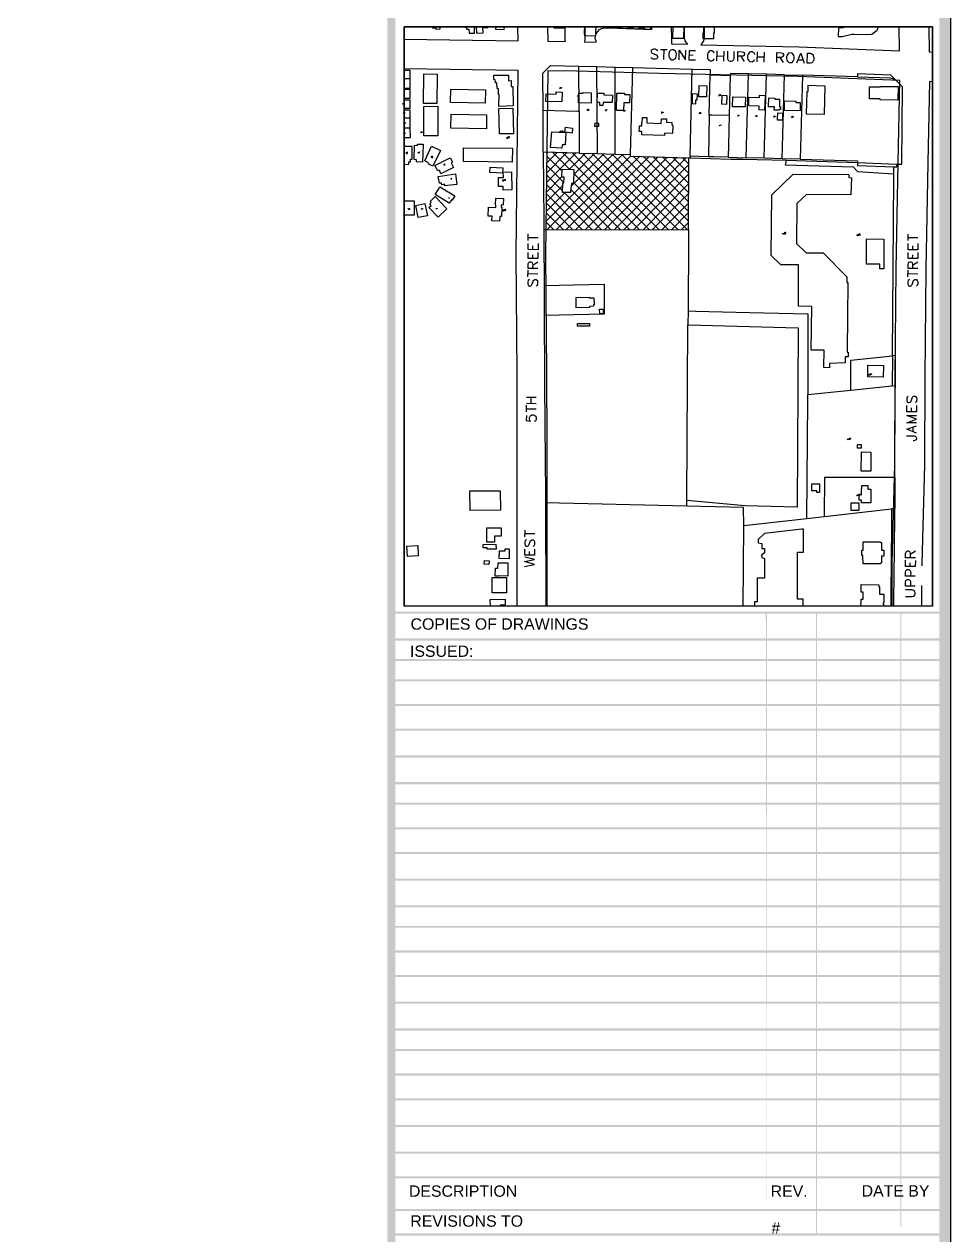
# Model space of a CAD drawing. Header units: feet. Extents: x 24 to 2788, y 15 to 613.
# Drawn here: x 2544.2 to 2691.2, y 167.2 to 359.4 of the extents above; entities that cross this region are included whole.
import ezdxf

# ---------------------------------------------------------------- set-up
doc = ezdxf.new("R2010")
doc.units = ezdxf.units.FT
doc.header["$MEASUREMENT"] = 0
doc.layers.get('0').update_dxf_attribs({"color": 255, "lineweight": 0})
doc.layers.add('Text', color=251, linetype='Continuous', lineweight=9)
doc.styles.add('PDF Arial', font='arial.ttf')

msp = doc.modelspace()

# ---------------------------------------------------------------- linework, layer by layer
at = {"color": 255, "lineweight": -3}
for points in [[(1812.38, 14.77), (2691.19, 14.77), (2691.19, 612.76), (1812.38, 612.76)], [(2604.48, 358.96), (2688.27, 358.96), (2688.27, 267.05), (2604.48, 267.05)], [(2608.97, 358.96), (2608.97, 358.79), (2609.52, 358.79), (2609.52, 358.62), (2610.2, 358.66), (2610.2, 358.96)], [(2613.88, 358.96), (2614.35, 358.87), (2614.35, 358.58), (2614.73, 358.58), (2614.77, 357.94), (2615.66, 357.94), (2615.62, 358.96)], [(2615.91, 358.96), (2615.96, 357.99), (2617.01, 358.03), (2616.97, 358.83), (2617.78, 358.87), (2617.73, 358.96)], [(2619, 358.96), (2618.96, 358.62), (2620.36, 358.54), (2620.4, 358.96)], [(2628.23, 358.96), (2628.23, 358.79), (2630.01, 358.83), (2630.01, 358.96)], [(2633.1, 358.96), (2633.1, 358.62), (2633.19, 358.62), (2633.19, 358.54), (2633.06, 358.54), (2633.06, 358.41), (2633.02, 358.41), (2633.02, 357.94), (2633.06, 357.94), (2633.1, 357.56), (2634.88, 357.6), (2634.88, 358.54), (2634.96, 358.54), (2634.96, 358.96)], [(2636.23, 358.96), (2636.23, 358.92), (2637.17, 358.87), (2637.17, 358.79), (2638.14, 358.75), (2638.14, 358.87), (2638.99, 358.87), (2638.99, 358.75), (2639.71, 358.71), (2639.96, 358.71), (2639.96, 358.83), (2640.81, 358.83), (2640.81, 358.71), (2641.74, 358.66), (2641.74, 358.79), (2642.63, 358.75), (2642.63, 358.66), (2643.6, 358.62), (2643.6, 358.96)], [(2647.11, 358.96), (2647.11, 358.15), (2647.03, 358.15), (2647.03, 357.18), (2648.85, 357.18), (2648.85, 358.11), (2648.89, 358.11), (2648.89, 358.96)], [(2651.86, 358.96), (2651.94, 358.96), (2651.94, 358.03), (2651.86, 358.03), (2651.86, 357.1), (2653.63, 357.14), (2653.63, 358.03), (2653.72, 358.03), (2653.72, 358.92), (2653.59, 358.92), (2653.59, 358.96)], [(2674.12, 358.96), (2674.12, 358.79), (2673.36, 358.79), (2673.32, 357.44), (2673.96, 357.44), (2675.48, 357.82), (2675.82, 357.82), (2677.81, 357.73), (2678.65, 357.82), (2679.5, 358.45), (2679.71, 358.96)], [(2646.95, 355.32), (2646.78, 355.28), (2646.61, 355.11), (2646.52, 354.98), (2646.48, 354.73), (2646.44, 354.39), (2646.52, 354.13), (2646.61, 354.01), (2646.73, 353.84), (2646.9, 353.75), (2647.2, 353.75), (2647.33, 353.84), (2647.5, 353.96), (2647.58, 354.13), (2647.62, 354.34), (2647.66, 354.73), (2647.58, 354.94), (2647.5, 355.11), (2647.37, 355.23), (2647.24, 355.32)], [(2665.62, 354.85), (2665.45, 354.77), (2665.32, 354.64), (2665.23, 354.47), (2665.15, 354.26), (2665.15, 353.88), (2665.19, 353.67), (2665.28, 353.5), (2665.45, 353.37), (2665.57, 353.29), (2665.87, 353.29), (2666.04, 353.33), (2666.17, 353.5), (2666.25, 353.62), (2666.34, 353.84), (2666.34, 354.22), (2666.29, 354.43), (2666.21, 354.6), (2666.04, 354.77), (2665.91, 354.81)], [(2668.41, 353.2), (2668.45, 354.77), (2668.96, 354.77), (2669.17, 354.68), (2669.34, 354.51), (2669.38, 354.39), (2669.47, 354.13), (2669.47, 353.75), (2669.38, 353.54), (2669.3, 353.41), (2669.13, 353.24), (2668.92, 353.2)], [(2604.48, 350.79), (2605.41, 350.79), (2605.41, 352.06), (2604.52, 352.06), (2604.52, 352.23), (2604.48, 352.23)], [(2604.48, 349.26), (2605.41, 349.26), (2605.41, 350.7), (2604.48, 350.66)], [(2607.57, 346.81), (2607.62, 351.51), (2609.73, 351.47), (2609.69, 346.81)], [(2618.71, 351.3), (2621.04, 351.3), (2621.04, 350.41), (2621.46, 350.45), (2621.46, 349.52), (2621.71, 349.52), (2621.76, 346.43), (2619.51, 346.34), (2619.55, 348.25), (2619.43, 348.25), (2619.43, 349.14), (2619.22, 349.18), (2619.17, 350.11), (2618.96, 350.11), (2618.92, 350.58), (2618.71, 350.62)], [(2604.48, 347.66), (2605.41, 347.66), (2605.41, 349.01), (2604.48, 349.01)], [(2617.35, 346.85), (2611.85, 346.98), (2611.89, 349.09), (2617.39, 348.97)], [(2629.5, 347.06), (2626.96, 347.11), (2627.01, 348.33), (2628.57, 348.29), (2628.57, 348.67), (2629.55, 348.63)], [(2629.16, 349.31), (2629.16, 349.26), (2629.21, 349.26), (2629.25, 349.26), (2629.29, 349.22), (2629.29, 349.18), (2629.25, 349.18), (2629.21, 349.18), (2629.16, 349.18), (2629.16, 349.22), (2629.21, 349.26), (2629.25, 349.26), (2629.25, 349.31), (2629.21, 349.31)], [(2632, 348.04), (2632, 347.99), (2632, 347.95), (2632.04, 347.95), (2632.09, 347.95), (2632.13, 347.95), (2632.13, 347.91), (2632.09, 347.87), (2632.04, 347.87), (2632, 347.91), (2632.04, 347.95), (2632.09, 347.99), (2632.09, 348.04), (2632.04, 348.04)], [(2634.12, 346.85), (2632.13, 346.89), (2632.21, 348.46), (2632.89, 348.42), (2632.89, 348.54), (2634.16, 348.5)], [(2637.5, 346.94), (2636.06, 346.98), (2636.02, 346.47), (2635.51, 346.51), (2635.51, 346.98), (2635.09, 346.98), (2635.13, 348.46), (2636.15, 348.46), (2636.15, 348.16), (2637.55, 348.12)], [(2638.14, 345.71), (2638.22, 348.46), (2639.41, 348.42), (2639.41, 348.25), (2640.26, 348.21), (2640.21, 346.89), (2639.32, 346.89), (2639.28, 345.71)], [(2650.97, 348.33), (2650.92, 347.32), (2650.71, 347.32), (2650.71, 346.72), (2650.21, 346.77), (2650.21, 348.38)], [(2651.22, 347.87), (2651.26, 349.65), (2652.49, 349.6), (2652.45, 347.87)], [(2654.86, 346.68), (2654.9, 348.12), (2655.67, 348.08), (2655.62, 346.64)], [(2659.18, 347.82), (2660.83, 347.78), (2660.83, 348.12), (2661.72, 348.08), (2661.64, 345.75), (2660.79, 345.79), (2660.79, 346.39), (2659.14, 346.43)], [(2671.2, 349.6), (2671.08, 345.07), (2668.32, 345.12), (2668.41, 348.71), (2668.58, 348.71), (2668.58, 349.69)], [(2678.32, 349.43), (2680.01, 349.43), (2680.01, 349.52), (2682.85, 349.48), (2682.8, 347.36), (2679.97, 347.4), (2679.97, 347.53), (2678.32, 347.53)], [(2604.48, 346.05), (2605.46, 346.09), (2605.46, 347.36), (2604.48, 347.32)], [(2607.62, 341.69), (2607.62, 346.34), (2609.82, 346.39), (2609.82, 341.69)], [(2621.71, 346.05), (2621.8, 342.02), (2619.6, 341.98), (2619.51, 346)], [(2658.59, 346.26), (2656.56, 346.3), (2656.6, 347.87), (2658.63, 347.82)], [(2662.27, 346.26), (2662.31, 347.7), (2663.29, 347.66), (2663.29, 347.49), (2664.01, 347.49), (2664.01, 346.26), (2664.18, 346.26), (2664.18, 345.88), (2663.96, 345.88), (2663.96, 345.75), (2663.2, 345.75), (2663.24, 346.26)], [(2664.81, 347.23), (2666.59, 347.19), (2666.59, 346.94), (2667.31, 346.94), (2667.31, 345.62), (2664.81, 345.71)], [(2604.48, 344.52), (2605.46, 344.52), (2605.46, 345.75), (2604.57, 345.75), (2604.57, 345.88), (2604.48, 345.88)], [(2604.48, 342.96), (2605.46, 342.96), (2605.41, 344.48), (2604.48, 344.44)], [(2611.93, 345.12), (2617.56, 344.99), (2617.52, 342.79), (2611.89, 342.87)], [(2633.57, 345.83), (2633.52, 345.83), (2633.52, 345.79), (2633.57, 345.79), (2633.61, 345.79), (2633.65, 345.75), (2633.65, 345.71), (2633.61, 345.71), (2633.61, 345.67), (2633.57, 345.67), (2633.57, 345.71), (2633.57, 345.75), (2633.61, 345.79), (2633.61, 345.83)], [(2647.07, 343.38), (2647.03, 343.25), (2647.11, 343.25), (2647.07, 342.07), (2645.8, 342.11), (2645.8, 341.73), (2642.16, 341.86), (2642.16, 342.36), (2641.78, 342.36), (2641.82, 343.08), (2641.82, 343.25), (2642.2, 343.25), (2642.2, 343.76), (2642.25, 343.76), (2642.29, 344.61), (2642.97, 344.61), (2642.97, 343.72), (2645.25, 343.63), (2645.29, 344.35), (2646.1, 344.35), (2646.1, 343.85), (2646.95, 343.8), (2646.95, 343.42), (2647.07, 343.42)], [(2664.51, 344.44), (2664.51, 344.14), (2663.71, 344.14), (2663.71, 344.4), (2663.75, 345.33), (2664.51, 345.28)], [(2604.48, 341.39), (2605.5, 341.39), (2605.46, 342.87), (2604.48, 342.87)], [(2627.72, 339.82), (2627.89, 342.32), (2630.14, 342.19), (2630.01, 340.25), (2629.55, 340.25), (2629.5, 339.7)], [(2629.29, 342.36), (2629.25, 342.36), (2629.25, 342.32), (2629.25, 342.28), (2629.29, 342.24), (2629.33, 342.24), (2629.38, 342.24), (2629.38, 342.28), (2629.38, 342.32), (2629.33, 342.36), (2629.29, 342.41)], [(2630.1, 343.04), (2631.2, 342.91), (2631.11, 342.11), (2629.97, 342.24)], [(2634.79, 343.72), (2635.3, 343.68), (2635.3, 343.17), (2634.75, 343.17)], [(2606.09, 337.92), (2606.13, 340.2), (2606.6, 340.16), (2606.6, 340.37), (2607.49, 340.37), (2607.4, 337.49), (2606.43, 337.54), (2606.43, 337.88)], [(2620.82, 341.43), (2620.82, 341.39), (2620.82, 341.35), (2620.82, 341.31), (2620.87, 341.31), (2620.91, 341.31), (2620.91, 341.35), (2620.91, 341.39), (2620.91, 341.43), (2620.87, 341.43)], [(2621.12, 341.52), (2621.08, 341.52), (2621.08, 341.47), (2621.12, 341.43), (2621.12, 341.39), (2621.16, 341.39), (2621.2, 341.39), (2621.2, 341.43), (2621.2, 341.47), (2621.16, 341.52), (2621.16, 341.56), (2621.12, 341.56)], [(2604.48, 337.11), (2605.24, 337.16), (2605.24, 337.54), (2605.5, 337.54), (2605.5, 338), (2605.75, 338), (2605.75, 339.99), (2604.48, 339.99)], [(2604.91, 339.06), (2604.91, 339.02), (2604.91, 338.98), (2604.91, 338.93), (2604.95, 338.89), (2604.99, 338.89), (2604.99, 338.93), (2604.99, 338.98), (2604.99, 339.02), (2604.95, 339.06)], [(2610.24, 339.36), (2609.05, 336.86), (2608.38, 337.16), (2608.46, 337.28), (2608.12, 337.45), (2608.17, 337.49), (2607.74, 337.71), (2608.84, 340.03)], [(2621.63, 337.49), (2613.88, 337.58), (2613.92, 339.78), (2621.67, 339.7)], [(2609.35, 336.99), (2611.76, 338.21), (2612.15, 337.49), (2611.93, 337.37), (2612.31, 336.65), (2610.32, 335.63), (2610.07, 336.22), (2609.82, 336.1)], [(2610.83, 337.2), (2610.79, 337.16), (2610.83, 337.11), (2610.87, 337.11), (2610.92, 337.11), (2610.92, 337.07), (2610.92, 337.03), (2610.87, 337.03), (2610.83, 337.03), (2610.83, 337.07), (2610.83, 337.11), (2610.87, 337.16), (2610.87, 337.2)], [(2620.15, 336.61), (2620.1, 335.76), (2618.07, 335.84), (2618.11, 336.69)], [(2631.32, 334.11), (2631.03, 334.11), (2630.98, 333.6), (2630.9, 333.6), (2630.86, 332.67), (2629.59, 332.71), (2629.63, 334.23), (2629.8, 334.23), (2629.84, 335.12), (2629.5, 335.12), (2629.55, 336.39), (2631.41, 336.31)], [(2609.9, 335.25), (2612.61, 335.63), (2612.86, 333.98), (2610.96, 333.73), (2610.92, 333.98), (2610.66, 333.94), (2610.45, 333.9), (2610.41, 334.19), (2610.07, 334.15)], [(2621.5, 335.97), (2621.54, 333.09), (2620.19, 333.05), (2620.19, 333.64), (2619.43, 333.64), (2619.43, 335.04), (2620.23, 335.04), (2620.19, 335.93)], [(2620.19, 334.66), (2620.15, 334.62), (2620.19, 334.57), (2620.19, 334.53), (2620.23, 334.53), (2620.27, 334.53), (2620.27, 334.57), (2620.27, 334.62), (2620.23, 334.66)], [(2669.04, 307.69), (2669.13, 314.59), (2667.01, 314.63), (2667.01, 321.2), (2664.22, 321.2), (2662.69, 322.68), (2662.78, 332.29), (2666.17, 335.59), (2675.01, 335.55), (2675.01, 335.04), (2675.44, 335), (2675.35, 332.33), (2668.28, 332.37), (2666.76, 330.93), (2666.72, 324.62), (2668.24, 323.14), (2670.95, 323.14), (2674.72, 319.33), (2674.72, 318.4), (2674.84, 318.4), (2674.76, 307.61), (2674.76, 307.35), (2674.89, 307.35), (2674.89, 306.63), (2674.42, 306.63), (2674.42, 305.66), (2671.97, 305.53), (2671.97, 304.85), (2671.03, 304.9), (2671.08, 307.65)], [(2610.16, 333.6), (2612.53, 332.16), (2612.1, 331.48), (2612.02, 331.57), (2611.64, 330.98), (2609.39, 332.37), (2609.86, 333.13)], [(2604.52, 329.11), (2604.52, 331.36), (2606.09, 331.36), (2606.09, 329.11)], [(2608.17, 328.99), (2606.68, 328.73), (2606.35, 330.64), (2607.78, 330.93)], [(2609.39, 332.03), (2611.26, 330.09), (2609.9, 328.77), (2608.42, 330.3), (2608.76, 330.64), (2608.55, 330.89), (2608.76, 331.1), (2608.59, 331.27)], [(2617.82, 328.94), (2617.86, 330.34), (2619.05, 330.3), (2619.05, 330.72), (2618.96, 330.72), (2619, 331.78), (2620.23, 331.74), (2620.19, 330.68), (2619.89, 330.72), (2619.89, 330.34), (2619.98, 330.34), (2619.93, 328.86), (2619.64, 328.86), (2619.6, 328.14), (2618.41, 328.18), (2618.45, 328.94)], [(2620.23, 329.92), (2620.23, 329.87), (2620.23, 329.83), (2620.23, 329.79), (2620.27, 329.79), (2620.32, 329.79), (2620.32, 329.83), (2620.32, 329.87), (2620.32, 329.92), (2620.27, 329.92)], [(2620.53, 330), (2620.49, 329.96), (2620.53, 329.92), (2620.53, 329.87), (2620.57, 329.87), (2620.61, 329.87), (2620.61, 329.92), (2620.61, 329.96), (2620.57, 330)], [(2664.81, 326.28), (2664.77, 326.28), (2664.77, 326.23), (2664.77, 326.19), (2664.81, 326.15), (2664.85, 326.15), (2664.9, 326.15), (2664.9, 326.19), (2664.9, 326.23), (2664.85, 326.28)], [(2664.94, 326.32), (2664.94, 326.28), (2664.94, 326.23), (2664.94, 326.19), (2664.98, 326.19), (2665.02, 326.19), (2665.02, 326.23), (2665.02, 326.28), (2665.02, 326.32), (2664.98, 326.32)], [(2676.58, 326.06), (2676.54, 326.02), (2676.54, 325.98), (2676.54, 325.94), (2676.58, 325.94), (2676.58, 325.89), (2676.62, 325.89), (2676.67, 325.94), (2676.67, 325.98), (2676.62, 326.02), (2676.62, 326.06)], [(2676.71, 326.11), (2676.67, 326.06), (2676.71, 326.02), (2676.75, 326.02), (2676.79, 326.02), (2676.79, 325.98), (2676.79, 325.94), (2676.75, 325.94), (2676.71, 325.94), (2676.71, 325.98), (2676.71, 326.02), (2676.75, 326.06), (2676.75, 326.11)], [(2677.81, 321.32), (2677.81, 325.34), (2680.56, 325.3), (2680.56, 320.6), (2679.93, 320.6), (2679.93, 321.32)], [(2631.79, 314.38), (2631.75, 316.03), (2633.82, 316.07), (2633.82, 315.99), (2634.58, 315.99), (2634.63, 314.89), (2634.54, 314.89), (2634.54, 314.63), (2633.86, 314.59), (2633.86, 314.42)], [(2635.51, 313.45), (2635.47, 314.17), (2636.06, 314.17), (2636.06, 313.45)], [(2632, 311.92), (2633.86, 311.88), (2633.86, 311.5), (2632, 311.5)], [(2649.4, 293.38), (2649.49, 311.46), (2649.49, 311.67), (2649.61, 311.67), (2666.97, 311.2), (2666.8, 282.75), (2658.55, 282.97), (2649.32, 283.81)], [(2678.02, 305.28), (2680.52, 305.23), (2680.48, 303.41), (2678.02, 303.46)], [(2678.53, 303.92), (2678.49, 303.92), (2678.53, 303.88), (2678.57, 303.88), (2678.61, 303.88), (2678.61, 303.84), (2678.61, 303.8), (2678.57, 303.8), (2678.53, 303.8), (2678.53, 303.84), (2678.53, 303.88), (2678.57, 303.88), (2678.61, 303.92), (2678.57, 303.92), (2678.57, 303.96)], [(2676.96, 292.11), (2676.37, 292.11), (2676.37, 292.7), (2676.96, 292.7)], [(2678.49, 291.48), (2678.49, 288.47), (2677, 288.47), (2677.05, 291.52)], [(2669.17, 285.38), (2669.17, 286.44), (2670.36, 286.44), (2670.36, 285.59), (2670.36, 285.08), (2669.93, 285.08), (2669.93, 285.34)], [(2614.9, 285.34), (2619.72, 285.34), (2619.77, 282.29), (2614.94, 282.25)], [(2678.49, 283.43), (2677.05, 283.43), (2677.05, 283.86), (2676.67, 283.86), (2676.67, 284.79), (2677.05, 284.74), (2677.05, 285.68), (2677.09, 285.68), (2677.09, 286.18), (2678.02, 286.18), (2678.02, 285.63), (2678.49, 285.63)], [(2675.4, 283.47), (2676.58, 283.47), (2676.58, 282.25), (2675.4, 282.25)], [(2619.85, 279.49), (2619.85, 278.18), (2618.79, 278.14), (2618.79, 277.21), (2617.61, 277.21), (2617.61, 279.49)], [(2619.05, 276.87), (2619.09, 276.11), (2617.65, 276.11), (2617.65, 276.32), (2617.01, 276.32), (2617.01, 276.83)], [(2677.3, 277.25), (2679.97, 277.25), (2680.01, 277.21), (2680.05, 277.21), (2680.09, 277.21), (2680.09, 277.17), (2680.14, 277.17), (2680.14, 277.12), (2680.18, 277.12), (2680.18, 277.08), (2680.18, 277.04), (2680.18, 277), (2680.22, 277), (2680.22, 276.95), (2680.22, 275.94), (2680.56, 275.94), (2680.56, 275.01), (2680.22, 275.01), (2680.22, 274.08), (2680.22, 274.03), (2680.22, 273.99), (2680.18, 273.95), (2680.18, 273.91), (2680.14, 273.86), (2680.09, 273.86), (2680.09, 273.82), (2680.05, 273.82), (2680.01, 273.78), (2679.97, 273.78), (2679.93, 273.78), (2679.88, 273.78), (2677.3, 273.78), (2677.26, 275.05), (2677.26, 275.09), (2677.09, 275.09), (2677.09, 275.94), (2677.3, 275.94), (2677.3, 275.98)], [(2606.64, 276.7), (2606.73, 275.05), (2605.03, 274.92), (2604.91, 276.57)], [(2619.55, 274.63), (2619.6, 275.81), (2620.53, 275.81), (2620.53, 276.15), (2621.16, 276.15), (2621.16, 274.58)], [(2617.18, 273.74), (2617.23, 274.29), (2617.95, 274.24), (2617.9, 273.69)], [(2620.91, 271.83), (2619.47, 271.87), (2619.47, 271.79), (2618.92, 271.79), (2618.96, 273.06), (2619.34, 273.06), (2619.38, 273.91), (2620.95, 273.91)], [(2620.74, 269.16), (2618.45, 269.16), (2618.45, 271.58), (2620.74, 271.58)]]:
    msp.add_lwpolyline(points, close=True, dxfattribs=at)
for points in [[(2604.48, 357.01), (2622.56, 356.76), (2622.52, 358.96)], [(2688.27, 267.05), (2688.27, 358.96), (2604.48, 358.96), (2604.48, 267.05)], [(2627.22, 358.96), (2627.26, 356.67), (2630.05, 356.63), (2630.01, 356.8), (2630.01, 358.96)], [(2633.14, 358.96), (2633.14, 356.8), (2633.06, 356.59), (2634.96, 356.55), (2634.92, 356.67), (2634.79, 357.1), (2634.84, 357.52), (2634.96, 357.9), (2635.18, 358.24), (2635.47, 358.54), (2635.81, 358.71), (2636.23, 358.79), (2638.39, 358.75), (2643.77, 358.54), (2643.77, 358.96)], [(2646.86, 358.96), (2646.9, 357.1), (2646.9, 357.05), (2646.9, 356.88), (2646.9, 356.8), (2646.9, 356.25), (2649.49, 356.21), (2649.27, 356.42), (2649.06, 356.76), (2648.94, 357.14), (2648.94, 358.96)], [(2652.07, 358.96), (2652.07, 357.18), (2651.98, 356.76), (2651.77, 356.42), (2651.52, 356.12), (2667.1, 355.78), (2683.06, 355.15), (2683.02, 358.96)], [(2687.71, 358.96), (2687.76, 354.98), (2688.27, 354.94)], [(2644.7, 355.15), (2644.53, 355.32), (2644.32, 355.4), (2644.02, 355.4), (2643.81, 355.32), (2643.64, 355.19), (2643.64, 355.02), (2643.73, 354.89), (2643.77, 354.81), (2643.94, 354.73), (2644.36, 354.56), (2644.53, 354.51), (2644.57, 354.43), (2644.66, 354.26), (2644.66, 354.05), (2644.49, 353.88), (2644.28, 353.84), (2643.98, 353.84), (2643.77, 353.92), (2643.6, 354.09)], [(2645.12, 355.36), (2646.18, 355.36)], [(2645.68, 355.36), (2645.63, 353.79)], [(2648.09, 353.75), (2648.13, 355.28), (2649.1, 353.71), (2649.15, 355.28)], [(2650.67, 353.67), (2649.7, 353.67), (2649.74, 355.23), (2650.71, 355.23)], [(2649.74, 354.51), (2650.33, 354.47)], [(2653.68, 354.77), (2653.63, 354.94), (2653.47, 355.06), (2653.34, 355.15), (2653.04, 355.15), (2652.87, 355.11), (2652.75, 354.94), (2652.66, 354.81), (2652.58, 354.6), (2652.58, 354.22), (2652.62, 353.96), (2652.7, 353.84), (2652.83, 353.67), (2653, 353.58), (2653.3, 353.58), (2653.42, 353.67), (2653.59, 353.79), (2653.68, 353.96)], [(2654.1, 353.58), (2654.14, 355.15)], [(2654.14, 354.39), (2655.16, 354.34)], [(2655.2, 355.11), (2655.16, 353.54)], [(2655.79, 355.11), (2655.75, 353.96), (2655.84, 353.75), (2655.96, 353.58), (2656.17, 353.5), (2656.34, 353.5), (2656.56, 353.58), (2656.72, 353.71), (2656.81, 353.96), (2656.81, 355.06)], [(2657.4, 353.5), (2657.4, 355.06), (2658.08, 355.02), (2658.33, 354.94), (2658.38, 354.89), (2658.46, 354.73), (2658.46, 354.56), (2658.38, 354.43), (2658.29, 354.34), (2658.08, 354.3), (2657.4, 354.3)], [(2657.91, 354.3), (2658.42, 353.46)], [(2660.11, 354.6), (2660.03, 354.77), (2659.86, 354.89), (2659.73, 354.98), (2659.43, 354.98), (2659.27, 354.94), (2659.14, 354.77), (2659.05, 354.64), (2658.97, 354.43), (2658.97, 354.05), (2659.01, 353.84), (2659.1, 353.67), (2659.27, 353.5), (2659.39, 353.46), (2659.69, 353.41), (2659.86, 353.5), (2659.98, 353.62), (2660.07, 353.79)], [(2660.49, 353.41), (2660.54, 354.98)], [(2660.54, 354.22), (2661.59, 354.22)], [(2661.59, 354.94), (2661.55, 353.37)], [(2663.58, 353.33), (2663.58, 354.89), (2664.26, 354.85), (2664.51, 354.81), (2664.56, 354.73), (2664.64, 354.56), (2664.64, 354.43), (2664.56, 354.26), (2664.47, 354.22), (2664.26, 354.13), (2663.58, 354.13)], [(2664.09, 354.13), (2664.6, 353.29)], [(2666.76, 353.24), (2667.39, 354.81), (2667.94, 353.2)], [(2667.01, 353.75), (2667.73, 353.75)], [(2622.43, 267.05), (2622.39, 272.21), (2622.43, 293.38), (2622.39, 303.8), (2622.26, 322.85), (2622.56, 352.06), (2604.48, 352.31)], [(2632.25, 345.58), (2632.25, 338.93), (2626.54, 339.06), (2626.54, 345.75), (2626.5, 351.63), (2627.72, 352.86), (2632.21, 352.74), (2635.05, 352.65), (2637.93, 352.57), (2640.72, 352.52), (2650.16, 352.27)], [(2626.54, 345.75), (2631.96, 345.58), (2632.25, 345.58), (2632.21, 352.74)], [(2681.87, 267.05), (2681.91, 273.91), (2682.3, 289.53), (2682.38, 303.46), (2682.55, 320.6), (2682.85, 337.45), (2683.1, 350.45), (2666.93, 351.08), (2644.96, 351.59), (2631.83, 351.93), (2627.26, 351.97), (2626.92, 322.85), (2627.05, 304.05), (2627.05, 303.75), (2627.05, 303.54), (2627.13, 293.42), (2627.09, 272.21), (2627.13, 267.05)], [(2632.25, 338.93), (2635.13, 338.85), (2635.05, 352.65)], [(2635.13, 338.85), (2637.97, 338.76), (2637.93, 352.57)], [(2640.72, 352.52), (2640.34, 338.72), (2640.34, 338.47), (2649.65, 338.21), (2649.87, 338.21)], [(2652.87, 344.95), (2652.75, 338.34), (2649.87, 338.43), (2650.16, 352.27), (2653, 352.19), (2653, 351.68), (2653, 351.38), (2653.47, 351.34), (2656.22, 351.25)], [(2676.45, 351.04), (2676.45, 351.55), (2681.62, 351.38), (2682.42, 350.58), (2681.62, 350.83), (2676.45, 350.96), (2676.45, 351.04), (2667.69, 351.3), (2667.31, 337.96), (2664.43, 338.05), (2664.81, 351.34), (2661.97, 351.47), (2659.1, 351.51), (2656.26, 351.59), (2656.22, 351.25), (2656.05, 344.9), (2655.92, 340.25), (2655.88, 338.3), (2653.59, 338.34), (2652.75, 338.34)], [(2656.05, 344.9), (2653.34, 344.95), (2652.87, 344.95), (2653, 351.38)], [(2655.88, 338.3), (2658.71, 338.21), (2659.1, 351.51)], [(2664.43, 338.05), (2661.59, 338.13), (2661.97, 351.47)], [(2664.81, 351.34), (2667.69, 351.3)], [(2667.31, 337.96), (2676.37, 337.71), (2676.37, 337.45), (2682.63, 337.2), (2683.44, 337.2), (2683.52, 349.43), (2682.42, 350.58)], [(2688.27, 350.24), (2687.8, 350.28), (2687.55, 337.37), (2687.25, 320.52), (2687.08, 303.41), (2687, 289.49), (2686.61, 273.82), (2686.61, 273.44)], [(2629.38, 349.35), (2629.38, 349.31), (2629.38, 349.26), (2629.33, 349.26), (2629.29, 349.31), (2629.29, 349.35), (2629.33, 349.35), (2629.38, 349.35), (2629.42, 349.31), (2629.42, 349.26), (2629.42, 349.22), (2629.38, 349.22), (2629.33, 349.22)], [(2632.13, 348.08), (2632.21, 348.08), (2632.21, 347.99), (2632.21, 348.04), (2632.25, 347.99), (2632.25, 347.95), (2632.21, 347.91), (2632.17, 347.91), (2632.17, 347.95)], [(2654.52, 348.04), (2654.44, 348.16), (2654.4, 348.04), (2654.52, 348.08)], [(2654.65, 348.16), (2654.61, 348.12), (2654.57, 348.12), (2654.52, 348.16), (2654.57, 348.21), (2654.61, 348.21), (2654.65, 348.16), (2654.65, 348.12), (2654.65, 348.08), (2654.61, 348.08), (2654.57, 348.08)], [(2604.23, 346.77), (2604.27, 346.81), (2604.31, 346.64)], [(2604.44, 346.85), (2604.36, 346.85), (2604.36, 346.77), (2604.4, 346.81), (2604.44, 346.81), (2604.48, 346.77), (2604.48, 346.72), (2604.44, 346.68), (2604.4, 346.68), (2604.4, 346.72)], [(2604.31, 345.33), (2604.36, 345.33), (2604.4, 345.2)], [(2604.52, 345.37), (2604.52, 345.33), (2604.48, 345.28), (2604.44, 345.28), (2604.44, 345.33), (2604.44, 345.37), (2604.48, 345.37), (2604.52, 345.37), (2604.52, 345.33), (2604.52, 345.28), (2604.52, 345.24), (2604.48, 345.24)], [(2633.69, 345.88), (2633.74, 345.88), (2633.74, 345.83), (2633.78, 345.83), (2633.78, 345.79), (2633.78, 345.75), (2633.74, 345.71), (2633.69, 345.75)], [(2636.36, 345.75), (2636.49, 345.79), (2636.45, 345.58)], [(2636.53, 345.79), (2636.62, 345.83), (2636.57, 345.67)], [(2639.24, 345.67), (2639.32, 345.71), (2639.32, 345.54)], [(2639.41, 345.71), (2639.45, 345.75), (2639.45, 345.67), (2639.49, 345.67), (2639.49, 345.62), (2639.49, 345.58), (2639.45, 345.58), (2639.41, 345.58)], [(2645.34, 345.41), (2645.34, 345.45), (2645.29, 345.45), (2645.29, 345.41), (2645.29, 345.37), (2645.29, 345.33), (2645.29, 345.28), (2645.34, 345.28), (2645.38, 345.28), (2645.38, 345.33), (2645.38, 345.37), (2645.34, 345.37), (2645.29, 345.37), (2645.29, 345.33)], [(2645.42, 345.45), (2645.51, 345.5), (2645.46, 345.41), (2645.51, 345.45), (2645.51, 345.41), (2645.55, 345.41), (2645.55, 345.37), (2645.51, 345.37), (2645.51, 345.33), (2645.46, 345.33), (2645.42, 345.37)], [(2651.39, 345.33), (2651.31, 345.33), (2651.31, 345.24), (2651.35, 345.28), (2651.39, 345.28), (2651.43, 345.24), (2651.43, 345.2), (2651.39, 345.2), (2651.35, 345.16), (2651.35, 345.2), (2651.31, 345.2)], [(2651.43, 345.37), (2651.52, 345.37), (2651.48, 345.33), (2651.52, 345.33), (2651.56, 345.33), (2651.56, 345.28), (2651.56, 345.24), (2651.52, 345.24), (2651.52, 345.2), (2651.48, 345.2), (2651.48, 345.24)], [(2657.49, 344.82), (2657.44, 344.95), (2657.4, 344.82), (2657.49, 344.86)], [(2657.53, 344.95), (2657.53, 344.99), (2657.57, 344.86)], [(2660.2, 344.86), (2660.28, 344.86), (2660.24, 344.82), (2660.28, 344.82), (2660.32, 344.82), (2660.32, 344.78), (2660.32, 344.73), (2660.28, 344.73), (2660.28, 344.69), (2660.24, 344.69), (2660.24, 344.73)], [(2660.32, 344.9), (2660.45, 344.9), (2660.41, 344.73)], [(2663.08, 344.78), (2663.16, 344.82), (2663.12, 344.73), (2663.16, 344.73), (2663.16, 344.69), (2663.2, 344.69), (2663.16, 344.69), (2663.16, 344.65), (2663.12, 344.65), (2663.08, 344.65)], [(2663.2, 344.82), (2663.29, 344.86), (2663.24, 344.78), (2663.29, 344.78), (2663.33, 344.73), (2663.33, 344.69), (2663.29, 344.69), (2663.24, 344.69)], [(2665.91, 344.65), (2665.91, 344.69), (2665.95, 344.69), (2665.95, 344.73), (2666, 344.69), (2666, 344.65), (2665.95, 344.56), (2666.04, 344.56)], [(2666.04, 344.73), (2666.17, 344.78), (2666.12, 344.61)], [(2604.44, 343.68), (2604.44, 343.72), (2604.44, 343.76), (2604.48, 343.76), (2604.52, 343.72), (2604.48, 343.68), (2604.44, 343.59), (2604.57, 343.59)], [(2604.52, 342.11), (2604.61, 342.15), (2604.61, 341.98)], [(2604.57, 343.76), (2604.65, 343.8), (2604.61, 343.72), (2604.65, 343.72), (2604.69, 343.72), (2604.69, 343.68), (2604.65, 343.63), (2604.61, 343.63), (2604.57, 343.63)], [(2607.19, 342.28), (2607.19, 342.24), (2607.15, 342.24), (2607.15, 342.19), (2607.11, 342.19), (2607.06, 342.24), (2607.06, 342.28), (2607.11, 342.28), (2607.15, 342.28), (2607.19, 342.28), (2607.19, 342.24), (2607.19, 342.19), (2607.19, 342.15), (2607.15, 342.15), (2607.11, 342.15)], [(2607.32, 342.32), (2607.32, 342.28), (2607.28, 342.24), (2607.23, 342.24), (2607.23, 342.28), (2607.23, 342.32), (2607.28, 342.32), (2607.32, 342.32), (2607.32, 342.28), (2607.32, 342.24), (2607.32, 342.19), (2607.28, 342.19)], [(2629.12, 342.32), (2629.16, 342.32), (2629.16, 342.36), (2629.21, 342.19)], [(2629.42, 342.36), (2629.42, 342.41), (2629.46, 342.45), (2629.46, 342.41), (2629.5, 342.41), (2629.5, 342.36), (2629.46, 342.36), (2629.42, 342.28), (2629.55, 342.28)], [(2629.63, 342.45), (2629.63, 342.41), (2629.59, 342.36), (2629.55, 342.41), (2629.55, 342.45), (2629.59, 342.45), (2629.59, 342.49), (2629.63, 342.45), (2629.63, 342.41), (2629.63, 342.36), (2629.63, 342.32), (2629.59, 342.32)], [(2654.57, 343.21), (2654.52, 343.38), (2654.48, 343.25), (2654.57, 343.29)], [(2654.61, 343.38), (2654.69, 343.42), (2654.65, 343.25)], [(2604.4, 342.07), (2604.44, 342.11), (2604.48, 342.11), (2604.48, 342.07), (2604.48, 342.02), (2604.44, 341.94), (2604.52, 341.98)], [(2620.7, 341.39), (2620.7, 341.43), (2620.74, 341.26)], [(2620.95, 341.47), (2621.04, 341.52), (2620.99, 341.43), (2621.04, 341.43), (2621.08, 341.43), (2621.08, 341.39), (2621.04, 341.35), (2620.99, 341.35), (2620.95, 341.35)], [(2604.74, 338.98), (2604.78, 338.98), (2604.78, 339.02), (2604.82, 339.02), (2604.82, 338.98), (2604.86, 338.98), (2604.82, 338.98), (2604.82, 338.93), (2604.78, 338.85), (2604.86, 338.89)], [(2606.68, 339.02), (2606.68, 339.06), (2606.73, 339.06), (2606.77, 338.93)], [(2606.9, 339.1), (2606.85, 339.1), (2606.81, 339.1), (2606.81, 339.06), (2606.81, 339.02), (2606.81, 338.98), (2606.85, 338.98), (2606.9, 338.98), (2606.9, 339.02), (2606.9, 339.06), (2606.85, 339.06), (2606.81, 339.06), (2606.81, 339.02)], [(2608.76, 338.34), (2608.76, 338.38), (2608.84, 338.21)], [(2608.89, 338.34), (2608.89, 338.38), (2608.89, 338.43), (2608.93, 338.43), (2608.97, 338.38), (2608.97, 338.34), (2608.89, 338.26), (2609.01, 338.26)], [(2626.54, 339.06), (2626.62, 328.31), (2626.62, 326.74), (2626.62, 325.17), (2626.67, 317.94), (2626.71, 313.15)], [(2627.01, 328.14), (2637.63, 338.76)], [(2627.05, 334.28), (2631.7, 338.93)], [(2627.09, 337.37), (2628.74, 339.02)], [(2627.09, 335.8), (2630.22, 338.98)], [(2627.09, 326.74), (2639.11, 338.72)], [(2629.55, 336.06), (2627.09, 338.47)], [(2627.13, 338.89), (2627.26, 339.06)], [(2630.77, 336.35), (2628.06, 339.02)], [(2628.61, 326.74), (2640.38, 338.47)], [(2641.82, 326.78), (2629.63, 338.98)], [(2630.14, 326.74), (2641.86, 338.43)], [(2630.65, 336.35), (2633.19, 338.89)], [(2630.98, 333.68), (2636.15, 338.81)], [(2643.35, 326.83), (2631.2, 338.93)], [(2631.37, 335.55), (2634.67, 338.85)], [(2631.66, 326.74), (2643.35, 338.38)], [(2644.87, 326.83), (2632.76, 338.89)], [(2633.19, 326.74), (2644.79, 338.34)], [(2646.35, 326.83), (2634.33, 338.85)], [(2647.88, 326.83), (2635.9, 338.81)], [(2649.4, 326.83), (2637.46, 338.76)], [(2637.97, 338.76), (2640.34, 338.72)], [(2649.57, 328.14), (2638.99, 338.72)], [(2649.61, 329.66), (2640.81, 338.47)], [(2649.61, 331.19), (2642.37, 338.43)], [(2649.61, 332.67), (2643.94, 338.38)], [(2649.61, 334.19), (2645.46, 338.34)], [(2649.87, 338.43), (2649.87, 338.21), (2656.3, 338), (2658.21, 337.96), (2665.07, 337.79), (2676.37, 337.45), (2676.37, 336.99), (2682.13, 336.78), (2682.63, 336.78), (2682.63, 337.2)], [(2626.62, 326.74), (2649.57, 326.83), (2649.61, 328.43), (2649.61, 328.56), (2649.65, 336.31), (2649.65, 338.21)], [(2629.8, 334.28), (2627.09, 336.99)], [(2634.75, 326.78), (2646.27, 338.3)], [(2636.28, 326.78), (2647.75, 338.26)], [(2637.8, 326.78), (2649.23, 338.21)], [(2639.32, 326.78), (2649.65, 337.11)], [(2649.65, 335.72), (2647.03, 338.3)], [(2649.65, 337.2), (2648.6, 338.26)], [(2661.59, 338.13), (2658.71, 338.21)], [(2611.98, 334.79), (2611.93, 334.95), (2611.89, 334.83), (2612.02, 334.83)], [(2620.02, 334.62), (2620.06, 334.62), (2620.06, 334.66), (2620.1, 334.49)], [(2620.4, 334.57), (2620.36, 334.74), (2620.32, 334.62), (2620.44, 334.66)], [(2620.44, 334.7), (2620.44, 334.74), (2620.49, 334.74), (2620.49, 334.79), (2620.53, 334.79), (2620.53, 334.74), (2620.53, 334.7), (2620.49, 334.62), (2620.57, 334.62)], [(2627.05, 332.75), (2629.5, 335.21)], [(2629.59, 332.96), (2627.09, 335.46)], [(2640.3, 326.78), (2631.37, 335.72)], [(2640.85, 326.78), (2649.61, 335.59)], [(2649.57, 326.83), (2649.57, 325.26), (2649.53, 313.91), (2650.76, 313.87), (2652.83, 313.83), (2659.27, 313.66), (2668.54, 313.41), (2668.49, 300.62), (2675.31, 301.34), (2675.31, 306.08), (2681.96, 306.76), (2682.13, 334.95), (2682.13, 335.63)], [(2627.01, 329.66), (2630.01, 332.67)], [(2634.29, 326.74), (2627.05, 333.98)], [(2627.05, 331.23), (2629.63, 333.81)], [(2635.77, 326.78), (2629.84, 332.71)], [(2630.9, 333.56), (2630.94, 333.6)], [(2637.29, 326.78), (2631.62, 332.46), (2630.9, 333.18)], [(2638.82, 326.78), (2631.32, 334.28)], [(2642.37, 326.78), (2649.61, 334.07)], [(2643.9, 326.83), (2649.61, 332.54)], [(2611.51, 331.82), (2611.64, 331.86), (2611.59, 331.69)], [(2632.76, 326.74), (2627.05, 332.46)], [(2631.24, 326.74), (2627.05, 330.98)], [(2645.42, 326.83), (2649.61, 331.02)], [(2605.12, 330.09), (2605.12, 330.13), (2605.16, 329.96)], [(2605.33, 330.13), (2605.33, 330.09), (2605.29, 330.09), (2605.29, 330.04), (2605.24, 330.04), (2605.24, 330.09), (2605.2, 330.09), (2605.2, 330.13), (2605.24, 330.13), (2605.24, 330.17), (2605.29, 330.17), (2605.29, 330.13), (2605.33, 330.13), (2605.33, 330.09), (2605.33, 330.04), (2605.33, 330), (2605.29, 330), (2605.24, 330)], [(2607.19, 330.13), (2607.19, 330.17), (2607.23, 330)], [(2607.36, 330.21), (2607.28, 330.17), (2607.32, 330.13), (2607.36, 330.13), (2607.4, 330.13), (2607.4, 330.09), (2607.4, 330.04), (2607.36, 330.04), (2607.32, 330.04)], [(2609.52, 330.13), (2609.56, 330.17), (2609.6, 330.04)], [(2609.65, 330.17), (2609.69, 330.21), (2609.73, 330.09)], [(2620.1, 329.83), (2620.1, 329.87), (2620.19, 329.75)], [(2620.44, 330), (2620.36, 329.96), (2620.36, 329.92), (2620.4, 329.92), (2620.44, 329.92), (2620.49, 329.92), (2620.49, 329.87), (2620.49, 329.83), (2620.44, 329.83), (2620.4, 329.83)], [(2629.76, 326.74), (2627.01, 329.45)], [(2646.95, 326.83), (2649.61, 329.49)], [(2628.23, 326.74), (2627.01, 327.97)], [(2648.47, 326.83), (2649.57, 327.93)], [(2624.17, 325.05), (2624.17, 326.11)], [(2624.17, 325.56), (2625.73, 325.56)], [(2664.51, 326.15), (2664.51, 326.19), (2664.56, 326.19), (2664.6, 326.06)], [(2664.73, 326.11), (2664.68, 326.23), (2664.64, 326.11), (2664.77, 326.15)], [(2676.28, 325.94), (2676.28, 325.98), (2676.37, 325.81)], [(2676.5, 325.85), (2676.45, 326.02), (2676.41, 325.89), (2676.54, 325.94)], [(2684.41, 325.05), (2684.45, 326.06)], [(2684.45, 325.56), (2685.98, 325.56)], [(2625.69, 323.19), (2625.69, 322.21), (2624.13, 322.21), (2624.17, 323.19)], [(2625.73, 324.58), (2625.73, 323.61), (2624.17, 323.65), (2624.17, 324.58)], [(2624.89, 323.61), (2624.89, 324.2)], [(2685.98, 324.58), (2685.98, 323.61), (2684.41, 323.61), (2684.41, 324.58)], [(2685.98, 323.19), (2685.98, 322.21), (2684.41, 322.21), (2684.41, 323.19)], [(2685.17, 323.61), (2685.17, 324.2)], [(2625.69, 320.65), (2624.13, 320.65), (2624.13, 321.32), (2624.21, 321.53), (2624.3, 321.62), (2624.42, 321.7), (2624.59, 321.7), (2624.72, 321.62), (2624.8, 321.53), (2624.89, 321.32), (2624.85, 320.65)], [(2624.89, 322.21), (2624.89, 322.8)], [(2624.89, 321.15), (2625.69, 321.66)], [(2685.98, 320.65), (2684.41, 320.65), (2684.41, 321.32), (2684.5, 321.53), (2684.54, 321.62), (2684.71, 321.7), (2684.84, 321.7), (2685.01, 321.62), (2685.09, 321.53), (2685.13, 321.32), (2685.13, 320.65)], [(2685.13, 322.21), (2685.17, 322.8)], [(2685.13, 321.15), (2685.98, 321.66)], [(2624.08, 319.33), (2624.13, 320.35)], [(2624.13, 319.84), (2625.69, 319.8)], [(2684.37, 319.29), (2684.41, 320.35)], [(2684.37, 319.84), (2685.94, 319.8)], [(2624.34, 318.87), (2624.17, 318.7), (2624.08, 318.49), (2624.08, 318.19), (2624.17, 317.98), (2624.3, 317.81), (2624.46, 317.81), (2624.59, 317.89), (2624.68, 317.98), (2624.76, 318.1), (2624.93, 318.57), (2624.97, 318.7), (2625.06, 318.78), (2625.23, 318.87), (2625.44, 318.87), (2625.61, 318.7), (2625.65, 318.49), (2625.65, 318.19), (2625.57, 317.94), (2625.44, 317.81)], [(2626.67, 317.94), (2636.19, 318.15), (2636.23, 313.36), (2626.71, 313.15), (2626.79, 294.35), (2626.84, 291.69), (2626.88, 283.47), (2626.96, 267.05)], [(2684.62, 318.87), (2684.45, 318.7), (2684.37, 318.49), (2684.37, 318.19), (2684.45, 317.98), (2684.58, 317.81), (2684.75, 317.81), (2684.88, 317.89), (2684.96, 317.98), (2685.05, 318.1), (2685.22, 318.57), (2685.26, 318.7), (2685.34, 318.78), (2685.51, 318.87), (2685.73, 318.87), (2685.85, 318.7), (2685.94, 318.49), (2685.94, 318.19), (2685.85, 317.94), (2685.73, 317.81)], [(2649.53, 313.91), (2649.49, 311.67)], [(2671.16, 281.27), (2671.2, 287.54), (2682.3, 287.5), (2682.38, 301.13), (2682.42, 302.06), (2682.42, 306.8), (2681.96, 306.76), (2681.91, 302.02), (2682.42, 302.06)], [(2678.1, 303.8), (2678.15, 303.84), (2678.19, 303.67)], [(2678.32, 303.71), (2678.27, 303.88), (2678.23, 303.75), (2678.36, 303.8)], [(2678.36, 303.84), (2678.36, 303.88), (2678.4, 303.88), (2678.4, 303.92), (2678.44, 303.92), (2678.44, 303.88), (2678.44, 303.84), (2678.4, 303.75), (2678.49, 303.75)], [(2675.31, 301.34), (2681.91, 302.02)], [(2623.87, 300.24), (2625.44, 300.24)], [(2624.63, 299.18), (2624.63, 300.24)], [(2658.25, 267.05), (2658.38, 279.83), (2668.37, 280.98), (2668.49, 299.65), (2668.49, 300.62)], [(2684.45, 300.37), (2684.29, 300.24), (2684.24, 300.03), (2684.24, 299.73), (2684.29, 299.48), (2684.45, 299.35), (2684.58, 299.35), (2684.75, 299.43), (2684.84, 299.48), (2684.88, 299.65), (2685.05, 300.07), (2685.13, 300.24), (2685.22, 300.32), (2685.34, 300.37), (2685.56, 300.37), (2685.73, 300.24), (2685.81, 299.99), (2685.77, 299.69), (2685.73, 299.48), (2685.56, 299.35)], [(2625.44, 299.18), (2623.87, 299.22)], [(2623.87, 297.87), (2623.87, 298.93)], [(2623.87, 298.38), (2625.44, 298.38)], [(2685.77, 298.88), (2685.77, 297.91), (2684.2, 297.91), (2684.2, 298.88)], [(2684.96, 297.91), (2684.96, 298.5)], [(2623.87, 297.28), (2623.83, 296.51), (2624.51, 296.43), (2624.42, 296.51), (2624.38, 296.73), (2624.38, 296.98), (2624.46, 297.19), (2624.59, 297.32), (2624.8, 297.4), (2624.97, 297.4), (2625.18, 297.32), (2625.35, 297.19), (2625.4, 296.94), (2625.4, 296.73), (2625.35, 296.51), (2625.27, 296.43), (2625.1, 296.34)], [(2685.77, 296.13), (2684.2, 296.13), (2685.77, 296.73), (2684.2, 297.32), (2685.77, 297.32)], [(2685.73, 294.48), (2684.2, 295.12), (2685.77, 295.67)], [(2685.22, 294.74), (2685.22, 295.46)], [(2674.76, 293.55), (2674.8, 293.55), (2674.8, 293.59), (2674.84, 293.42)], [(2675.01, 293.47), (2674.93, 293.63), (2674.93, 293.51), (2675.01, 293.55)], [(2675.1, 293.68), (2675.06, 293.68), (2675.06, 293.59), (2675.1, 293.63), (2675.14, 293.59), (2675.14, 293.55), (2675.14, 293.51), (2675.1, 293.51), (2675.06, 293.51), (2675.06, 293.55)], [(2675.18, 293.68), (2675.18, 293.72), (2675.23, 293.72), (2675.27, 293.72), (2675.27, 293.68), (2675.27, 293.63), (2675.23, 293.55), (2675.31, 293.59)], [(2684.16, 294.06), (2685.39, 294.06), (2685.6, 293.97), (2685.68, 293.89), (2685.73, 293.76), (2685.73, 293.59), (2685.68, 293.47), (2685.6, 293.38), (2685.34, 293.3), (2685.22, 293.3)], [(2682.3, 287.5), (2682.3, 282.54), (2681.79, 282.5), (2681.79, 279.96), (2681.7, 268.91), (2681.7, 267.05)], [(2676.28, 284.66), (2676.28, 284.7), (2676.33, 284.57)], [(2676.5, 284.62), (2676.45, 284.74), (2676.41, 284.66), (2676.5, 284.66)], [(2676.62, 284.79), (2676.58, 284.79), (2676.54, 284.79), (2676.54, 284.74), (2676.54, 284.7), (2676.58, 284.66), (2676.62, 284.66), (2676.67, 284.66), (2676.67, 284.7), (2676.62, 284.7), (2676.62, 284.74), (2676.58, 284.74), (2676.54, 284.7)], [(2676.67, 284.79), (2676.67, 284.83), (2676.71, 284.83), (2676.75, 284.83), (2676.75, 284.79), (2676.71, 284.66), (2676.79, 284.7)], [(2658.38, 279.83), (2658.33, 282.71), (2649.32, 282.92), (2626.88, 283.47)], [(2649.32, 282.92), (2649.32, 283.81)], [(2668.37, 280.98), (2671.16, 281.27), (2681.79, 282.5)], [(2682.17, 267.05), (2682.21, 272.76), (2682.25, 275.18), (2682.3, 282.54)], [(2623.62, 278.06), (2623.66, 279.11)], [(2667.77, 267.05), (2667.77, 268.19), (2666.89, 268.19), (2666.89, 275.6), (2667.82, 275.6), (2667.82, 279.28), (2667.56, 279.28), (2661.64, 278.61), (2660.62, 277.63), (2660.62, 277.12), (2661.21, 277), (2661.21, 276.19), (2661.64, 276.19), (2661.64, 275.51), (2661.17, 275.13), (2661.21, 274.8), (2661.64, 274.63), (2661.64, 271.49), (2660.49, 271.49), (2660.49, 267.98), (2660.49, 267.73), (2660.07, 267.73), (2660.07, 267.05)], [(2623.87, 277.59), (2623.7, 277.46), (2623.62, 277.25), (2623.62, 276.95), (2623.7, 276.7), (2623.83, 276.57), (2624, 276.57), (2624.13, 276.62), (2624.21, 276.7), (2624.3, 276.87), (2624.46, 277.29), (2624.51, 277.46), (2624.59, 277.5), (2624.76, 277.59), (2624.97, 277.59), (2625.1, 277.42), (2625.18, 277.21), (2625.18, 276.91), (2625.1, 276.7), (2624.97, 276.53)], [(2623.66, 278.56), (2625.23, 278.56)], [(2625.18, 276.11), (2625.18, 275.13), (2623.62, 275.13), (2623.62, 276.11)], [(2624.34, 275.13), (2624.34, 275.73)], [(2685.6, 274.75), (2684.03, 274.75), (2684.03, 275.43), (2684.12, 275.64), (2684.16, 275.73), (2684.33, 275.81), (2684.45, 275.81), (2684.62, 275.73), (2684.71, 275.64), (2684.75, 275.43), (2684.75, 274.75)], [(2684.75, 275.3), (2685.6, 275.81)], [(2623.58, 273.36), (2625.14, 273.69), (2623.58, 274.12), (2625.14, 274.46), (2623.62, 274.84)], [(2685.6, 274.29), (2685.56, 273.36), (2683.99, 273.36), (2684.03, 274.33)], [(2684.75, 273.36), (2684.75, 273.95)], [(2685.56, 271.79), (2683.99, 271.79), (2683.99, 272.47), (2684.07, 272.68), (2684.16, 272.76), (2684.29, 272.85), (2684.54, 272.85), (2684.67, 272.76), (2684.75, 272.68), (2684.84, 272.47), (2684.79, 271.79)], [(2685.56, 270.22), (2683.99, 270.22), (2683.99, 270.9), (2684.07, 271.11), (2684.16, 271.2), (2684.29, 271.28), (2684.5, 271.28), (2684.67, 271.2), (2684.75, 271.11), (2684.79, 270.9), (2684.79, 270.22)], [(2676.92, 267.05), (2676.96, 267.85), (2676.96, 268.19), (2677.3, 268.19), (2677.3, 269.29), (2676.96, 269.29), (2676.96, 270.14), (2676.96, 270.48), (2679.8, 270.43), (2679.8, 270.1), (2679.88, 270.1), (2679.88, 268.95), (2680.56, 268.95), (2680.56, 267.64), (2680.48, 267.64), (2680.48, 267.3), (2680.56, 267.3), (2680.56, 267.05)], [(2683.99, 268.57), (2685.09, 268.57), (2685.3, 268.66), (2685.47, 268.78), (2685.56, 269.04), (2685.56, 269.16), (2685.47, 269.38), (2685.3, 269.55), (2685.09, 269.63), (2683.99, 269.63)], [(2686.57, 270.31), (2686.57, 267.05)], [(2618.16, 267.05), (2618.11, 268.11), (2620.49, 268.15), (2620.49, 267.26), (2619.72, 267.22), (2619.72, 267.05)]]:
    msp.add_lwpolyline(points, dxfattribs=at)
msp.add_lwpolyline([(2665.07, 337.79, -0.047192), (2664.94, 337.07), (2675.69, 336.78), (2676.37, 336.01), (2682.13, 335.63), (2682.13, 336.78)], format="xyb", dxfattribs=at)
at = {"color": 255, "transparency": 33554559}
for points in [[(2601.82, 15.95), (2603.09, 15.95), (2601.82, 611.79)], [(2603.09, 15.95), (2601.82, 611.79), (2603.09, 611.79)], [(2691.19, 612.68), (2689.37, 610.86), (2691.19, 15.06)], [(2689.37, 610.86), (2691.19, 15.06), (2689.37, 16.93)], [(2602.45, 266.16), (2602.45, 265.86), (2689.41, 266.16)], [(2602.45, 265.86), (2689.41, 266.16), (2689.41, 265.86)], [(2662.02, 167.43), (2662.02, 167.43), (2661.85, 265.99)], [(2662.02, 167.43), (2661.85, 265.99), (2662.02, 265.99)], [(2669.81, 167.46), (2669.98, 167.54), (2669.81, 265.99)], [(2669.98, 167.54), (2669.81, 265.99), (2669.98, 265.99)], [(2683.18, 168.62), (2683.35, 168.62), (2683.18, 265.99)], [(2683.35, 168.62), (2683.18, 265.99), (2683.35, 265.99)], [(2603, 261.93), (2603, 261.59), (2689.41, 261.93)], [(2603, 261.59), (2689.41, 261.93), (2689.41, 261.59)], [(2602.45, 258.67), (2602.45, 258.37), (2689.41, 258.67)], [(2602.45, 258.37), (2689.41, 258.67), (2689.41, 258.37)], [(2602.45, 255.45), (2602.45, 255.11), (2689.41, 255.45)], [(2602.45, 255.11), (2689.41, 255.45), (2689.41, 255.11)], [(2602.45, 251.51), (2602.45, 251.21), (2689.41, 251.51)], [(2602.45, 251.21), (2689.41, 251.51), (2689.41, 251.21)], [(2602.45, 247.62), (2602.45, 247.28), (2689.41, 247.62)], [(2602.45, 247.28), (2689.41, 247.62), (2689.41, 247.28)], [(2602.45, 243.38), (2602.45, 243.04), (2689.41, 243.38)], [(2602.45, 243.04), (2689.41, 243.38), (2689.41, 243.04)], [(2602.45, 239.15), (2602.45, 238.81), (2689.41, 239.15)], [(2602.45, 238.81), (2689.41, 239.15), (2689.41, 238.81)], [(2602.45, 235.89), (2602.45, 235.55), (2689.41, 235.89)], [(2602.45, 235.55), (2689.41, 235.89), (2689.41, 235.55)], [(2602.45, 231.99), (2602.45, 231.65), (2689.41, 231.99)], [(2602.45, 231.65), (2689.41, 231.99), (2689.41, 231.65)], [(2602.45, 228.06), (2602.45, 227.76), (2689.41, 228.06)], [(2602.45, 227.76), (2689.41, 228.06), (2689.41, 227.76)], [(2602.45, 223.82), (2602.45, 223.53), (2689.41, 223.82)], [(2602.45, 223.53), (2689.41, 223.82), (2689.41, 223.53)], [(2602.45, 219.59), (2602.45, 219.29), (2689.41, 219.59)], [(2602.45, 219.29), (2689.41, 219.59), (2689.41, 219.29)], [(2602.45, 216.33), (2602.45, 216.03), (2689.41, 216.33)], [(2602.45, 216.03), (2689.41, 216.33), (2689.41, 216.03)], [(2602.45, 212.43), (2602.45, 212.1), (2689.41, 212.43)], [(2602.45, 212.1), (2689.41, 212.43), (2689.41, 212.1)], [(2602.45, 208.54), (2602.45, 208.2), (2689.41, 208.54)], [(2602.45, 208.2), (2689.41, 208.54), (2689.41, 208.2)], [(2602.45, 204.31), (2602.45, 203.97), (2689.41, 204.31)], [(2602.45, 203.97), (2689.41, 204.31), (2689.41, 203.97)], [(2602.45, 200.07), (2602.45, 199.73), (2689.41, 200.07)], [(2602.45, 199.73), (2689.41, 200.07), (2689.41, 199.73)], [(2602.45, 196.81), (2602.45, 196.47), (2689.41, 196.81)], [(2602.45, 196.47), (2689.41, 196.81), (2689.41, 196.47)], [(2602.45, 192.92), (2602.45, 192.58), (2689.41, 192.92)], [(2602.45, 192.58), (2689.41, 192.92), (2689.41, 192.58)], [(2602.45, 188.98), (2602.45, 188.64), (2689.41, 188.98)], [(2602.45, 188.64), (2689.41, 188.98), (2689.41, 188.64)], [(2602.45, 184.75), (2602.45, 184.41), (2689.41, 184.75)], [(2602.45, 184.41), (2689.41, 184.75), (2689.41, 184.41)], [(2602.45, 180.51), (2602.45, 180.17), (2689.41, 180.51)], [(2602.45, 180.17), (2689.41, 180.51), (2689.41, 180.17)], [(2602.45, 176.62), (2602.45, 176.28), (2689.41, 176.62)], [(2602.45, 176.28), (2689.41, 176.62), (2689.41, 176.28)], [(2602.41, 171.43), (2602.41, 171.1), (2689.37, 171.43)], [(2602.41, 171.1), (2689.37, 171.43), (2689.37, 171.1)], [(2602.41, 167.54), (2602.41, 167.2), (2689.37, 167.54)], [(2602.41, 167.2), (2689.37, 167.54), (2689.37, 167.2)]]:
    msp.add_solid(points, dxfattribs=at)

# ---------------------------------------------------------------- texts
at = {"layer": 'Text', "lineweight": 0, "char_height": 1.8, "attachment_point": 7, "style": 'PDF Arial'}
for s, insert in [('COPIES OF DRAWINGS', (2605.5, 263.3)), ('ISSUED:', (2605.41, 258.99)), ('DESCRIPTION', (2605.24, 173.33)), ('REV.', (2662.61, 173.35)), ('DATE BY', (2677.05, 173.39)), ('REVISIONS TO', (2605.46, 168.58)), ('#', (2662.74, 167.49))]:
    msp.add_mtext(s, dxfattribs=dict(at, insert=insert))

doc.saveas('drawing.dxf')
